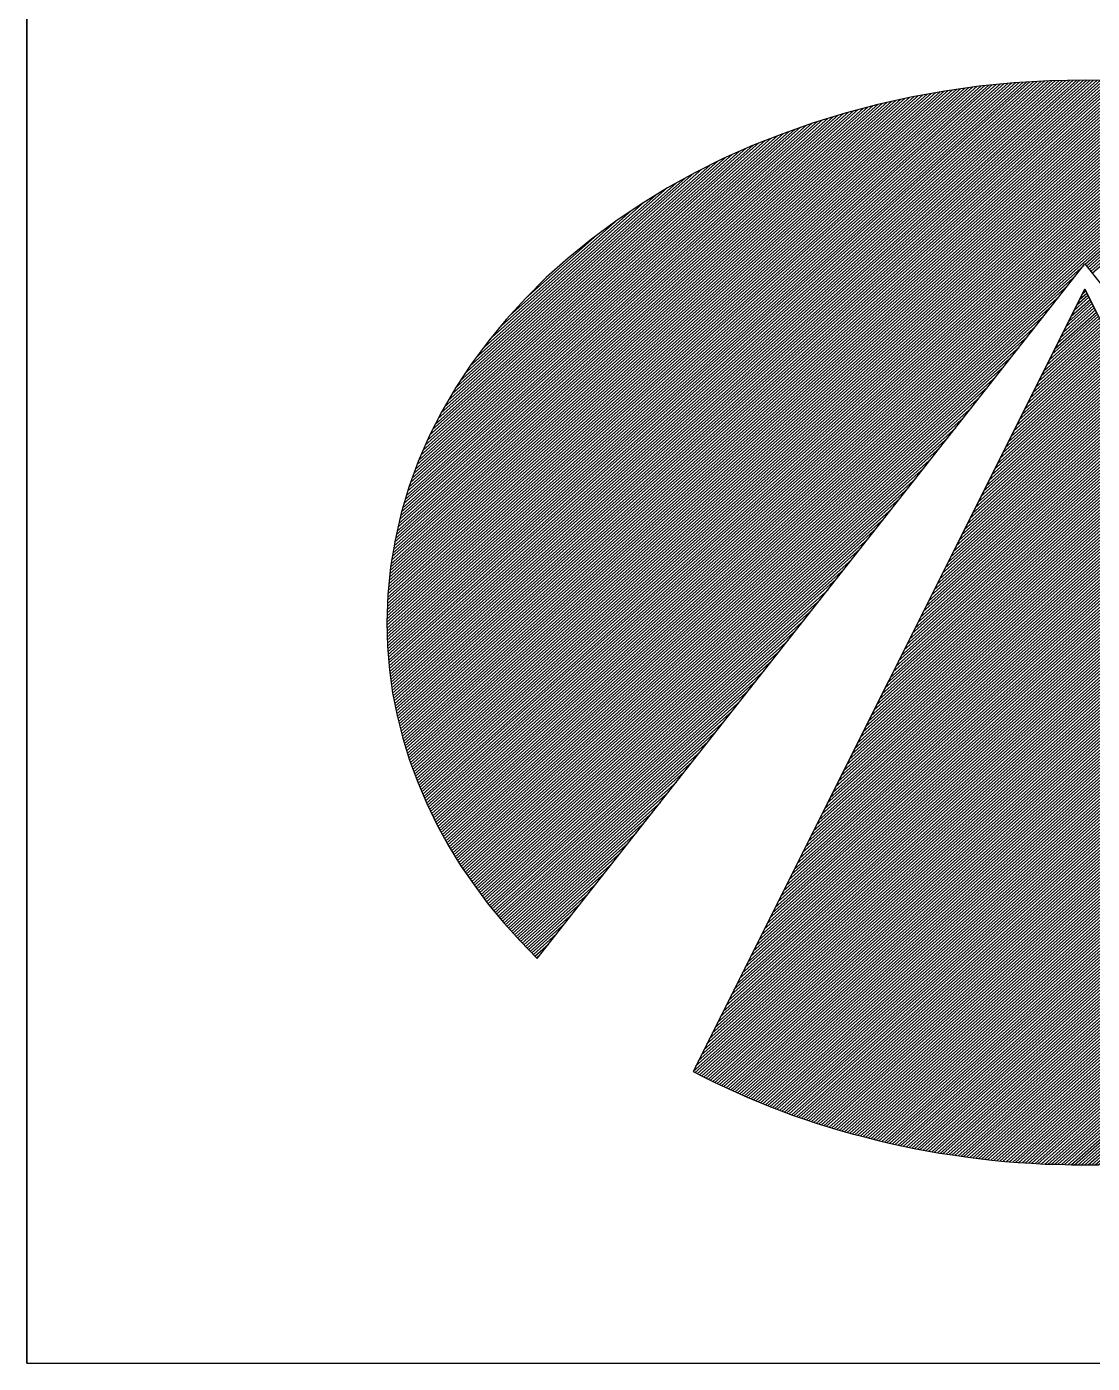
# Model space of a CAD drawing. Extents: x -2544 to -444, y -12208 to -9238.
# Drawn here: x -2294 to -2220.5, y -12107.7 to -12015.5 of the extents above; entities that cross this region are included whole.
import ezdxf

# ---------------------------------------------------------------- set-up
doc = ezdxf.new("R2010")
doc.units = 0
doc.header["$LTSCALE"] = 100
doc.header["$MEASUREMENT"] = 0
doc.layers.get('0').update_dxf_attribs({"linetype": 'CONTINUOUS'})
for name, color, linetype in [('ATTRIB', 7, 'CONTINUOUS'), ('RAMME', 7, 'CONTINUOUS'), ('SKILT', 7, 'CONTINUOUS')]:
    doc.layers.add(name, color=color, linetype=linetype)
doc.styles.add('ISO', font='iso.shx')
doc.styles.add('ISO25', font='ISO3098', dxfattribs={"oblique": 0.9})
doc.styles.add('ISO35', font='ISO3098', dxfattribs={"oblique": 0.9})
doc.styles.add('ISO50', font='ISO3098', dxfattribs={"oblique": 0.9})

# ---------------------------------------------------------------- blocks, each defined once
blk = doc.blocks.new('*X24')
at = {"color": 0, "linetype": 'CONTINUOUS'}
for p, q in [((519.1121, 297.0275), (522.2732, 300.1887)), ((519.1125, 297.0102), (522.2932, 300.1909)), ((519.1129, 296.993), (522.3131, 300.1932)), ((519.1133, 296.9757), (522.333, 300.1954)), ((519.1137, 296.9584), (522.3525, 300.1972)), ((519.1141, 296.9411), (522.3713, 300.1983)), ((519.1144, 296.9238), (522.3901, 300.1995)), ((519.1157, 296.9074), (522.4089, 300.2006)), ((519.117, 296.891), (522.4277, 300.2017)), ((519.1183, 296.8746), (522.4465, 300.2028)), ((519.1196, 296.8583), (522.4653, 300.2039)), ((519.1209, 296.8419), (522.484, 300.205)), ((519.1222, 296.8255), (522.5028, 300.2061)), ((519.1235, 296.8091), (522.5216, 300.2073)), ((519.1248, 296.7928), (522.54, 300.208)), ((519.1264, 296.7767), (522.5581, 300.2084)), ((519.1283, 296.7609), (522.5763, 300.2089)), ((519.1301, 296.745), (522.5944, 300.2093)), ((519.1319, 296.7292), (522.6125, 300.2098)), ((519.1338, 296.7134), (522.6307, 300.2102)), ((519.1356, 296.6975), (522.6488, 300.2107)), ((519.1375, 296.6817), (522.667, 300.2112)), ((519.1393, 296.6658), (522.6851, 300.2116)), ((519.1412, 296.6501), (522.7032, 300.2121)), ((519.1439, 296.6351), (522.721, 300.2122)), ((519.1466, 296.62), (522.7382, 300.2117)), ((519.1492, 296.605), (522.7555, 300.2113)), ((519.1519, 296.59), (522.7727, 300.2109)), ((519.1545, 296.575), (522.79, 300.2104)), ((519.1572, 296.5599), (522.8072, 300.21)), ((519.1598, 296.5449), (522.8244, 300.2096)), ((519.1625, 296.5299), (522.8417, 300.2091)), ((519.1653, 296.5151), (522.8589, 300.2087)), ((519.1686, 296.5006), (522.8762, 300.2082)), ((519.1718, 296.4862), (522.8934, 300.2078)), ((519.1751, 296.4718), (522.9103, 300.207)), ((519.1783, 296.4574), (522.927, 300.206)), ((519.1816, 296.443), (522.9437, 300.205)), ((519.1849, 296.4286), (522.9604, 300.204)), ((519.1881, 296.4141), (522.977, 300.203)), ((519.1914, 296.3997), (522.9937, 300.2021)), ((519.1948, 296.3854), (523.0104, 300.2011)), ((519.1985, 296.3714), (523.0271, 300.2001)), ((519.2022, 296.3575), (523.0438, 300.1991)), ((519.2059, 296.3435), (523.0605, 300.1981)), ((519.2096, 296.3295), (523.0772, 300.1971)), ((519.2133, 296.3155), (523.0933, 300.1956)), ((519.217, 296.3016), (523.1092, 300.1938)), ((519.2207, 296.2876), (523.1251, 300.192)), ((519.2244, 296.2736), (523.141, 300.1902)), ((519.1114, 297.0622), (522.2334, 300.1842)), ((519.1117, 297.0448), (522.2533, 300.1864)), ((519.112, 297.0804), (522.2134, 300.1819)), ((519.1125, 297.0986), (522.1935, 300.1797)), ((519.113, 297.1168), (522.1736, 300.1774)), ((519.1135, 297.135), (522.153, 300.1745)), ((519.1141, 297.1532), (522.132, 300.1712)), ((519.1146, 297.1714), (522.111, 300.1679)), ((519.1151, 297.1896), (522.09, 300.1646)), ((519.1156, 297.2078), (522.069, 300.1612)), ((519.1164, 297.2263), (522.048, 300.1579)), ((519.1181, 297.2457), (522.027, 300.1546)), ((519.1198, 297.2651), (522.0061, 300.1513)), ((519.1215, 297.2844), (521.9849, 300.1478)), ((519.1232, 297.3038), (521.9626, 300.1432)), ((519.1249, 297.3232), (521.9404, 300.1387)), ((519.1266, 297.3425), (521.9181, 300.1341)), ((519.1283, 297.3619), (521.8959, 300.1295)), ((519.13, 297.3813), (521.8736, 300.1249)), ((519.133, 297.402), (521.8514, 300.1204)), ((519.2281, 296.2596), (523.1568, 300.1884)), ((519.2325, 296.2464), (523.1727, 300.1866)), ((519.2369, 296.2331), (523.1886, 300.1848)), ((519.2413, 296.2199), (523.2045, 300.183)), ((519.2458, 296.2066), (523.2204, 300.1812)), ((519.2502, 296.1934), (523.2363, 300.1794)), ((519.2546, 296.1801), (523.2521, 300.1776)), ((519.259, 296.1668), (523.2678, 300.1756)), ((519.2634, 296.1536), (523.2831, 300.1732)), ((519.2679, 296.1403), (523.2983, 300.1708)), ((519.2725, 296.1273), (523.3136, 300.1684)), ((519.2773, 296.1144), (523.3289, 300.166)), ((519.2821, 296.1015), (523.3441, 300.1635)), ((519.2869, 296.0887), (523.3594, 300.1611)), ((519.2918, 296.0758), (523.3747, 300.1587)), ((519.2966, 296.063), (523.3899, 300.1563)), ((519.3014, 296.0501), (523.4052, 300.1539)), ((519.3062, 296.0373), (523.4205, 300.1515)), ((519.311, 296.0244), (523.4357, 300.1491)), ((519.3159, 296.0115), (523.4505, 300.1462)), ((519.3211, 295.9991), (523.4652, 300.1432)), ((519.3264, 295.9867), (523.4799, 300.1402)), ((519.3317, 295.9744), (523.4945, 300.1372)), ((519.337, 295.962), (523.5092, 300.1342)), ((519.3424, 295.9497), (523.5239, 300.1312)), ((519.3477, 295.9373), (523.5385, 300.1281)), ((519.353, 295.9249), (523.5532, 300.1251)), ((519.3583, 295.9126), (523.5679, 300.1221)), ((519.1361, 297.4228), (521.8291, 300.1158)), ((519.1392, 297.4435), (521.8065, 300.1109)), ((519.1423, 297.4643), (521.7831, 300.1051)), ((519.1453, 297.485), (521.7597, 300.0994)), ((519.1484, 297.5058), (521.7362, 300.0936)), ((519.1515, 297.5266), (521.7128, 300.0879)), ((519.1551, 297.5478), (521.6894, 300.0821)), ((519.1595, 297.5699), (521.6659, 300.0764)), ((519.1639, 297.592), (521.6425, 300.0706)), ((519.1684, 297.6141), (521.6174, 300.0632)), ((519.1728, 297.6362), (521.5923, 300.0557)), ((519.3636, 295.9002), (523.5825, 300.1191)), ((519.369, 295.8879), (523.5972, 300.1161)), ((519.3746, 295.8759), (523.6119, 300.1131)), ((519.3804, 295.8639), (523.6261, 300.1097)), ((519.3861, 295.852), (523.6403, 300.1062)), ((519.3918, 295.84), (523.6545, 300.1027)), ((522.712, 299.1425), (523.6687, 300.0992)), ((522.7193, 299.1321), (523.6829, 300.0957)), ((522.7266, 299.1218), (523.6971, 300.0922)), ((522.7339, 299.1114), (523.7113, 300.0888)), ((522.7412, 299.101), (523.7255, 300.0853)), ((522.7485, 299.0906), (523.7397, 300.0818)), ((519.1772, 297.6583), (521.5671, 300.0483)), ((519.1816, 297.6804), (521.542, 300.0408)), ((519.1867, 297.7032), (521.5169, 300.0334)), ((519.1931, 297.7273), (521.4918, 300.0259)), ((519.1995, 297.7513), (521.4661, 300.0179)), ((519.2059, 297.7754), (521.4392, 300.0087)), ((519.2122, 297.7994), (521.4123, 299.9995)), ((519.2186, 297.8235), (521.3854, 299.9903)), ((519.225, 297.8476), (521.3585, 299.981)), ((519.2334, 297.8737), (521.3316, 299.9718)), ((519.2419, 297.8998), (521.3041, 299.962)), ((519.2503, 297.9259), (521.2745, 299.9501)), ((519.2587, 297.952), (521.2449, 299.9382)), ((519.2672, 297.9781), (521.2154, 299.9263)), ((519.2763, 298.0049), (521.1858, 299.9144)), ((519.2873, 298.0336), (521.1563, 299.9025)), ((519.2983, 298.0622), (521.125, 299.8889)), ((519.3092, 298.0909), (521.0934, 299.875)), ((519.3202, 298.1195), (521.0618, 299.8611)), ((519.3318, 298.1488), (521.0302, 299.8472)), ((519.3467, 298.1814), (520.9987, 299.8334)), ((519.3615, 298.2139), (520.9632, 299.8156)), ((519.3764, 298.2464), (520.9275, 299.7975)), ((519.3912, 298.2789), (520.8918, 299.7795)), ((519.4089, 298.3142), (520.8561, 299.7614)), ((519.4273, 298.3504), (520.8169, 299.74)), ((519.4458, 298.3866), (520.7764, 299.7171)), ((519.4643, 298.4227), (520.7359, 299.6943)), ((519.4886, 298.4647), (520.6948, 299.6709)), ((519.5137, 298.5074), (520.6488, 299.6426)), ((519.5387, 298.5502), (520.6029, 299.6143)), ((519.5703, 298.5994), (520.5567, 299.5858)), ((519.6044, 298.6513), (520.4975, 299.5444)), ((519.6409, 298.7054), (520.4384, 299.5029)), ((519.6891, 298.7713), (520.3709, 299.453)), ((519.7451, 298.8449), (520.3001, 299.4)), ((519.8272, 298.9447), (520.196, 299.3136)), ((519.3976, 295.8281), (522.7035, 299.134)), ((519.4033, 295.8162), (522.6623, 299.0752)), ((519.4091, 295.8042), (522.6212, 299.0163)), ((519.4148, 295.7923), (522.58, 298.9575)), ((519.4205, 295.7803), (522.5388, 298.8987)), ((519.4263, 295.7684), (522.4977, 298.8398)), ((519.4324, 295.7569), (522.4565, 298.781)), ((519.4387, 295.7454), (522.4154, 298.7221)), ((519.4449, 295.734), (522.3742, 298.6633)), ((519.4512, 295.7226), (522.333, 298.6044)), ((519.4574, 295.7111), (522.2919, 298.5456)), ((519.4637, 295.6997), (522.2507, 298.4868)), ((519.4699, 295.6883), (522.2095, 298.4279)), ((519.4761, 295.6769), (522.1684, 298.3691)), ((519.4824, 295.6654), (522.1272, 298.3102)), ((519.4886, 295.654), (522.086, 298.2514)), ((519.4952, 295.6429), (522.0449, 298.1925)), ((519.5019, 295.6319), (522.0037, 298.1337)), ((519.5087, 295.621), (521.9625, 298.0749)), ((519.5154, 295.61), (521.9214, 298.016)), ((519.5222, 295.5991), (521.8802, 297.9572)), ((519.5289, 295.5882), (521.839, 297.8983)), ((519.5356, 295.5772), (521.7979, 297.8395)), ((519.5424, 295.5663), (521.7567, 297.7806)), ((519.5491, 295.5554), (521.7156, 297.7218)), ((519.5559, 295.5444), (521.6744, 297.663)), ((519.5626, 295.5335), (521.6332, 297.6041)), ((519.5696, 295.5228), (521.5921, 297.5453)), ((519.5766, 295.5121), (521.5509, 297.4864)), ((519.5836, 295.5015), (521.5097, 297.4276)), ((519.5906, 295.4908), (521.4686, 297.3688)), ((519.5976, 295.4801), (521.4274, 297.3099)), ((519.6045, 295.4694), (521.3862, 297.2511)), ((519.6115, 295.4587), (521.3451, 297.1922)), ((519.6185, 295.448), (521.3039, 297.1334)), ((519.6255, 295.4373), (521.2627, 297.0745)), ((519.6325, 295.4266), (521.2216, 297.0157)), ((519.6398, 295.4162), (521.1804, 296.9569)), ((519.6472, 295.406), (521.1392, 296.898)), ((519.6547, 295.3958), (521.0981, 296.8392)), ((519.6621, 295.3855), (521.0569, 296.7803)), ((519.6696, 295.3753), (521.0158, 296.7215)), ((519.677, 295.3651), (520.9746, 296.6626)), ((519.6845, 295.3549), (520.9334, 296.6038)), ((519.6919, 295.3446), (520.8923, 296.545)), ((519.6994, 295.3344), (520.8511, 296.4861)), ((519.7068, 295.3242), (520.8099, 296.4273)), ((519.7143, 295.314), (520.7688, 296.3684)), ((519.7222, 295.3042), (520.7276, 296.3096)), ((519.7301, 295.2944), (520.6864, 296.2507)), ((519.738, 295.2846), (520.6453, 296.1919)), ((519.7459, 295.2748), (520.6041, 296.1331)), ((519.7538, 295.265), (520.5629, 296.0742)), ((519.7617, 295.2553), (520.5218, 296.0154)), ((519.7695, 295.2455), (520.4806, 295.9565)), ((519.7774, 295.2357), (520.4394, 295.8977)), ((519.7853, 295.2259), (520.3983, 295.8388)), ((519.7932, 295.2161), (520.3571, 295.78)), ((519.8012, 295.2064), (520.316, 295.7212)), ((519.8094, 295.1969), (520.2748, 295.6623)), ((519.8176, 295.1875), (520.2336, 295.6035)), ((519.8258, 295.178), (520.1925, 295.5446)), ((519.834, 295.1685), (520.1513, 295.4858)), ((519.8422, 295.159), (520.1101, 295.427)), ((519.8504, 295.1495), (520.069, 295.3681)), ((519.8586, 295.14), (520.0278, 295.3093)), ((519.8668, 295.1305), (519.9866, 295.2504)), ((519.875, 295.1211), (519.9455, 295.1916)), ((519.8831, 295.1116), (519.9043, 295.1327))]:
    blk.add_line(p, q, dxfattribs=at)
blk = doc.blocks.new('*X25')
at = {"color": 0, "linetype": 'CONTINUOUS'}
for p, q in [((522.6556, 298.874), (522.732, 298.9504)), ((522.6698, 298.9058), (522.7266, 298.9626)), ((522.6839, 298.9376), (522.7211, 298.9748)), ((522.698, 298.9695), (522.7156, 298.9871)), ((522.5849, 298.7149), (522.7593, 298.8893)), ((522.599, 298.7467), (522.7539, 298.9015)), ((522.6132, 298.7785), (522.7484, 298.9137)), ((522.6273, 298.8103), (522.7429, 298.926)), ((522.6415, 298.8422), (522.7375, 298.9382)), ((522.5, 298.5239), (522.7921, 298.816)), ((522.5141, 298.5557), (522.7866, 298.8282)), ((522.5283, 298.5876), (522.7812, 298.8404)), ((522.5424, 298.6194), (522.7757, 298.8527)), ((522.5566, 298.6512), (522.7702, 298.8649)), ((522.5707, 298.683), (522.7648, 298.8771)), ((522.4151, 298.333), (522.8248, 298.7427)), ((522.4293, 298.3648), (522.8194, 298.7549)), ((522.4434, 298.3966), (522.8139, 298.7671)), ((522.4576, 298.4284), (522.8085, 298.7794)), ((522.4717, 298.4603), (522.803, 298.7916)), ((522.4858, 298.4921), (522.7975, 298.8038)), ((522.3444, 298.1739), (522.8521, 298.6816)), ((522.3585, 298.2057), (522.8467, 298.6938)), ((522.3727, 298.2375), (522.8412, 298.706)), ((522.3868, 298.2693), (522.8358, 298.7183)), ((522.401, 298.3012), (522.8303, 298.7305)), ((522.2595, 297.9829), (522.8849, 298.6083)), ((522.2736, 298.0147), (522.8794, 298.6205)), ((522.2878, 298.0466), (522.874, 298.6327)), ((522.3019, 298.0784), (522.8685, 298.645)), ((522.3161, 298.1102), (522.8631, 298.6572)), ((522.3302, 298.142), (522.8576, 298.6694)), ((522.1746, 297.792), (522.9177, 298.535)), ((522.1888, 297.8238), (522.9122, 298.5472)), ((522.2029, 297.8556), (522.9067, 298.5594)), ((522.2171, 297.8874), (522.9013, 298.5716)), ((522.2312, 297.9193), (522.8958, 298.5839)), ((522.2454, 297.9511), (522.8904, 298.5961)), ((522.1039, 297.6328), (522.945, 298.4739)), ((522.118, 297.6647), (522.9395, 298.4861)), ((522.1322, 297.6965), (522.934, 298.4983)), ((522.1463, 297.7283), (522.9286, 298.5106)), ((522.1605, 297.7601), (522.9231, 298.5228)), ((522.019, 297.4419), (522.9777, 298.4006)), ((522.0332, 297.4737), (522.9723, 298.4128)), ((522.0473, 297.5055), (522.9668, 298.425)), ((522.0615, 297.5374), (522.9613, 298.4373)), ((522.0756, 297.5692), (522.9559, 298.4495)), ((522.0897, 297.601), (522.9504, 298.4617)), ((521.9341, 297.251), (523.0105, 298.3273)), ((521.9483, 297.2828), (523.005, 298.3395)), ((521.9624, 297.3146), (522.9996, 298.3517)), ((521.9766, 297.3464), (522.9941, 298.3639)), ((521.9907, 297.3783), (522.9886, 298.3762)), ((522.0049, 297.4101), (522.9832, 298.3884)), ((521.8634, 297.0918), (523.0378, 298.2662)), ((521.8775, 297.1237), (523.0323, 298.2784)), ((521.8917, 297.1555), (523.0269, 298.2906)), ((521.9058, 297.1873), (523.0214, 298.3029)), ((521.92, 297.2191), (523.0159, 298.3151)), ((521.7785, 296.9009), (523.0705, 298.1929)), ((521.7927, 296.9327), (523.0651, 298.2051)), ((521.8068, 296.9645), (523.0596, 298.2173)), ((521.821, 296.9964), (523.0542, 298.2296)), ((521.8351, 297.0282), (523.0487, 298.2418)), ((521.8493, 297.06), (523.0432, 298.254)), ((521.7078, 296.7418), (523.0978, 298.1318)), ((521.7219, 296.7736), (523.0924, 298.144)), ((521.7361, 296.8054), (523.0869, 298.1562)), ((521.7502, 296.8372), (523.0815, 298.1685)), ((521.7644, 296.8691), (523.076, 298.1807)), ((521.6229, 296.5508), (523.1306, 298.0585)), ((521.6371, 296.5826), (523.1251, 298.0707)), ((521.6512, 296.6145), (523.1197, 298.0829)), ((521.6654, 296.6463), (523.1142, 298.0952)), ((521.6795, 296.6781), (523.1088, 298.1074)), ((521.6936, 296.7099), (523.1033, 298.1196)), ((521.538, 296.3599), (523.1633, 297.9852)), ((521.5522, 296.3917), (523.1579, 297.9974)), ((521.5663, 296.4235), (523.1524, 298.0096)), ((521.5805, 296.4554), (523.147, 298.0218)), ((521.5946, 296.4872), (523.1415, 298.0341)), ((521.6088, 296.519), (523.136, 298.0463)), ((521.4673, 296.2008), (523.1906, 297.9241)), ((521.4814, 296.2326), (523.1852, 297.9363)), ((521.4956, 296.2644), (523.1797, 297.9485)), ((521.5097, 296.2962), (523.1743, 297.9608)), ((521.5239, 296.3281), (523.1688, 297.973)), ((521.3824, 296.0098), (523.2234, 297.8508)), ((521.3966, 296.0416), (523.2179, 297.863)), ((521.4107, 296.0735), (523.2125, 297.8752)), ((521.4249, 296.1053), (523.207, 297.8875)), ((521.439, 296.1371), (523.2016, 297.8997)), ((521.4532, 296.1689), (523.1961, 297.9119)), ((521.2975, 295.8189), (523.2562, 297.7775)), ((521.3117, 295.8507), (523.2507, 297.7897)), ((521.3258, 295.8825), (523.2452, 297.8019)), ((521.34, 295.9143), (523.2398, 297.8141)), ((521.3541, 295.9462), (523.2343, 297.8264)), ((521.3683, 295.978), (523.2289, 297.8386)), ((521.2268, 295.6597), (523.2835, 297.7164)), ((521.241, 295.6916), (523.278, 297.7286)), ((521.2551, 295.7234), (523.2725, 297.7408)), ((521.2692, 295.7552), (523.2671, 297.7531)), ((521.2834, 295.787), (523.2616, 297.7653)), ((521.1419, 295.4688), (523.3162, 297.6431)), ((521.1561, 295.5006), (523.3108, 297.6553)), ((521.1702, 295.5324), (523.3053, 297.6675)), ((521.1844, 295.5643), (523.2998, 297.6798)), ((521.1985, 295.5961), (523.2944, 297.692)), ((521.2127, 295.6279), (523.2889, 297.7042)), ((521.0571, 295.2779), (523.349, 297.5698)), ((521.0712, 295.3097), (523.3435, 297.582)), ((521.0853, 295.3415), (523.3381, 297.5942)), ((521.0995, 295.3733), (523.3326, 297.6064)), ((521.1136, 295.4052), (523.3271, 297.6187)), ((521.1278, 295.437), (523.3217, 297.6309)), ((520.9863, 295.1187), (523.3763, 297.5087)), ((521.0005, 295.1506), (523.3708, 297.5209)), ((521.0146, 295.1824), (523.3654, 297.5331)), ((521.0288, 295.2142), (523.3599, 297.5454)), ((521.0429, 295.246), (523.3544, 297.5576)), ((520.9014, 294.9278), (523.409, 297.4354)), ((520.9156, 294.9596), (523.4036, 297.4476)), ((520.9297, 294.9914), (523.3981, 297.4598)), ((520.9439, 295.0233), (523.3927, 297.472)), ((520.958, 295.0551), (523.3872, 297.4843)), ((520.9722, 295.0869), (523.3817, 297.4965)), ((520.8166, 294.7368), (523.4418, 297.3621)), ((520.8307, 294.7687), (523.4363, 297.3743)), ((520.8449, 294.8005), (523.4309, 297.3865)), ((520.859, 294.8323), (523.4254, 297.3987)), ((520.8731, 294.8641), (523.42, 297.411)), ((520.8873, 294.896), (523.4145, 297.4232)), ((520.7458, 294.5777), (523.4691, 297.301)), ((520.76, 294.6095), (523.4636, 297.3132)), ((520.7741, 294.6414), (523.4582, 297.3254)), ((520.7883, 294.6732), (523.4527, 297.3377)), ((520.8024, 294.705), (523.4473, 297.3499)), ((520.6906, 294.4517), (523.4909, 297.2521)), ((520.7018, 294.4453), (523.4964, 297.2399)), ((520.7034, 294.4823), (523.4855, 297.2643)), ((520.7131, 294.4389), (523.5019, 297.2277)), ((520.7175, 294.5141), (523.48, 297.2766)), ((520.7317, 294.5459), (523.4746, 297.2888)), ((520.7243, 294.4325), (523.5073, 297.2155)), ((520.7356, 294.426), (523.5128, 297.2033)), ((520.7468, 294.4196), (523.5182, 297.191)), ((520.7581, 294.4132), (523.5237, 297.1788)), ((520.7693, 294.4068), (523.5292, 297.1666)), ((520.7806, 294.4003), (523.5346, 297.1544)), ((520.7918, 294.3939), (523.5401, 297.1422)), ((520.8032, 294.3876), (523.5455, 297.13)), ((520.8147, 294.3815), (523.551, 297.1177)), ((520.8263, 294.3754), (523.5565, 297.1055)), ((520.8379, 294.3693), (523.5619, 297.0933)), ((520.8495, 294.3632), (523.5674, 297.0811)), ((520.8611, 294.3571), (523.5728, 297.0689)), ((520.8728, 294.3511), (523.5783, 297.0566)), ((520.8844, 294.3451), (523.5838, 297.0444)), ((520.8961, 294.3391), (523.5892, 297.0322)), ((520.9078, 294.3331), (523.5947, 297.02)), ((520.9195, 294.3272), (523.6001, 297.0078)), ((520.9313, 294.3213), (523.6056, 296.9956)), ((520.9431, 294.3154), (523.6111, 296.9833)), ((520.9549, 294.3095), (523.6165, 296.9711)), ((520.9667, 294.3036), (523.622, 296.9589)), ((520.9786, 294.2979), (523.6274, 296.9467)), ((520.9906, 294.2922), (523.6329, 296.9345)), ((521.0026, 294.2865), (523.6384, 296.9222)), ((521.0146, 294.2808), (523.6438, 296.91)), ((521.0266, 294.2752), (523.6493, 296.8978)), ((521.0387, 294.2696), (523.6547, 296.8856)), ((521.0508, 294.264), (523.6602, 296.8734)), ((521.063, 294.2585), (523.6657, 296.8612)), ((521.0751, 294.2529), (523.6711, 296.8489)), ((521.0872, 294.2474), (523.6766, 296.8367)), ((521.0997, 294.2421), (523.682, 296.8245)), ((521.1121, 294.2369), (523.6875, 296.8123)), ((521.1245, 294.2317), (523.693, 296.8001)), ((521.137, 294.2264), (523.6984, 296.7879)), ((521.1494, 294.2212), (523.7039, 296.7756)), ((521.1619, 294.2159), (523.7093, 296.7634)), ((521.1743, 294.2107), (523.7148, 296.7512)), ((521.1867, 294.2055), (523.7203, 296.739)), ((521.1992, 294.2002), (523.7257, 296.7268)), ((521.2118, 294.1952), (523.7312, 296.7145)), ((521.2246, 294.1903), (523.7366, 296.7023)), ((521.2374, 294.1854), (523.7421, 296.6901)), ((521.2501, 294.1805), (523.7476, 296.6779)), ((521.2629, 294.1756), (523.753, 296.6657)), ((521.2757, 294.1707), (523.7585, 296.6535)), ((521.2884, 294.1657), (523.7639, 296.6412)), ((521.3012, 294.1608), (523.7694, 296.629)), ((521.314, 294.1559), (523.7749, 296.6168)), ((521.3268, 294.151), (523.7803, 296.6046)), ((521.3399, 294.1465), (523.7858, 296.5924)), ((521.353, 294.1419), (523.7912, 296.5802)), ((521.3661, 294.1373), (523.7967, 296.5679)), ((521.3792, 294.1327), (523.8022, 296.5557)), ((521.3922, 294.1281), (523.8076, 296.5435)), ((521.4052, 294.1234), (523.8131, 296.5313)), ((521.4182, 294.1188), (523.8185, 296.5191)), ((521.4312, 294.1141), (523.824, 296.5068)), ((521.4443, 294.1094), (523.8295, 296.4946)), ((521.4577, 294.1052), (523.8349, 296.4824)), ((521.4713, 294.1011), (523.8404, 296.4702)), ((521.4849, 294.097), (523.8458, 296.458)), ((521.4985, 294.0929), (523.8513, 296.4458)), ((521.5121, 294.0889), (523.8568, 296.4335)), ((521.5258, 294.0849), (523.8622, 296.4213)), ((521.5394, 294.0809), (523.8677, 296.4091)), ((521.5531, 294.0769), (523.8731, 296.3969)), ((521.5668, 294.0728), (523.8786, 296.3847)), ((521.5805, 294.0688), (523.8841, 296.3724)), ((521.5941, 294.0648), (523.8895, 296.3602)), ((521.6078, 294.0608), (523.895, 296.348)), ((521.6215, 294.0568), (523.9004, 296.3358)), ((521.6352, 294.0528), (523.9059, 296.3236)), ((521.649, 294.049), (523.9114, 296.3114)), ((521.663, 294.0453), (523.9168, 296.2991)), ((521.6769, 294.0416), (523.9223, 296.2869)), ((521.6909, 294.0378), (523.9277, 296.2747)), ((521.7048, 294.0341), (523.9332, 296.2625)), ((521.7191, 294.0307), (523.9387, 296.2503)), ((521.7333, 294.0272), (523.9441, 296.2381)), ((521.7475, 294.0237), (523.9496, 296.2258)), ((521.7617, 294.0203), (523.955, 296.2136)), ((521.7759, 294.0169), (523.9605, 296.2014)), ((521.7902, 294.0135), (523.966, 296.1892)), ((521.8045, 294.0101), (523.9714, 296.177)), ((521.8188, 294.0067), (523.9769, 296.1647)), ((521.8331, 294.0033), (523.9823, 296.1525)), ((521.8477, 294.0002), (523.9878, 296.1403)), ((521.8622, 293.9971), (523.9933, 296.1281)), ((521.8768, 293.9939), (523.9987, 296.1159)), ((521.8913, 293.9908), (524.0042, 296.1037)), ((521.9061, 293.9879), (524.0096, 296.0914)), ((521.9209, 293.9851), (524.0151, 296.0792)), ((521.9358, 293.9822), (524.0206, 296.067)), ((521.9506, 293.9794), (524.026, 296.0548)), ((521.9656, 293.9767), (524.0315, 296.0426)), ((521.9808, 293.9742), (524.0369, 296.0304)), ((521.996, 293.9717), (524.0424, 296.0181)), ((522.0112, 293.9692), (524.0479, 296.0059)), ((522.0264, 293.9668), (524.0533, 295.9937)), ((522.0416, 293.9643), (524.0588, 295.9815)), ((522.0568, 293.9618), (524.0642, 295.9693)), ((522.072, 293.9593), (524.0697, 295.957)), ((522.0872, 293.9569), (524.0752, 295.9448)), ((522.1025, 293.9545), (524.0806, 295.9326)), ((522.118, 293.9524), (524.0861, 295.9204)), ((522.1335, 293.9502), (524.0915, 295.9082)), ((522.1491, 293.948), (524.097, 295.896)), ((522.1646, 293.9459), (524.1025, 295.8837)), ((522.1801, 293.9437), (524.1079, 295.8715)), ((522.1957, 293.9416), (524.1134, 295.8593)), ((522.2112, 293.9395), (524.1188, 295.8471)), ((522.2268, 293.9374), (524.1243, 295.8349)), ((522.2426, 293.9355), (524.1298, 295.8226)), ((522.2584, 293.9336), (524.1352, 295.8104)), ((522.2742, 293.9318), (524.1407, 295.7982)), ((522.2901, 293.9299), (524.1461, 295.786)), ((522.3061, 293.9283), (524.1516, 295.7738)), ((522.3223, 293.9268), (524.1571, 295.7616)), ((522.3385, 293.9253), (524.1625, 295.7493)), ((522.3547, 293.9239), (524.168, 295.7371)), ((522.371, 293.9225), (524.1734, 295.7249)), ((522.3875, 293.9213), (524.1789, 295.7127)), ((522.4041, 293.9202), (524.1843, 295.7005)), ((522.4206, 293.9191), (524.1898, 295.6883)), ((522.4372, 293.918), (524.1953, 295.676)), ((522.4538, 293.9169), (524.2007, 295.6638)), ((522.4703, 293.9157), (524.2062, 295.6516)), ((522.4869, 293.9146), (524.2116, 295.6394)), ((522.5035, 293.9135), (524.2171, 295.6272)), ((522.5207, 293.9131), (524.2226, 295.6149)), ((522.538, 293.9127), (524.228, 295.6027)), ((522.5553, 293.9123), (524.2335, 295.5905)), ((522.5725, 293.9119), (524.2389, 295.5783)), ((522.5895, 293.9112), (524.2444, 295.5661)), ((522.6064, 293.9104), (524.2499, 295.5539)), ((522.6233, 293.9097), (524.2553, 295.5416)), ((522.6403, 293.9089), (524.2608, 295.5294)), ((522.6578, 293.9088), (524.2662, 295.5172)), ((522.6755, 293.9088), (524.2717, 295.505)), ((522.6931, 293.9088), (524.2772, 295.4928)), ((522.7108, 293.9088), (524.2826, 295.4806)), ((522.7285, 293.9088), (524.2881, 295.4683)), ((522.7462, 293.9088), (524.2935, 295.4561)), ((522.7639, 293.9088), (524.299, 295.4439)), ((522.7815, 293.9088), (524.3045, 295.4317)), ((522.7999, 293.9095), (524.3099, 295.4195)), ((522.8184, 293.9103), (524.3154, 295.4072)), ((522.8369, 293.9111), (524.3208, 295.395)), ((522.8554, 293.9119), (524.3263, 295.3828)), ((522.8735, 293.9123), (524.3318, 295.3706)), ((522.8916, 293.9127), (524.3372, 295.3584)), ((522.9096, 293.9131), (524.3427, 295.3462)), ((522.9279, 293.9137), (524.3481, 295.3339)), ((522.9469, 293.915), (524.3536, 295.3217)), ((522.9658, 293.9163), (524.3591, 295.3095)), ((522.9848, 293.9176), (524.3645, 295.2973)), ((523.0038, 293.9188), (524.37, 295.2851)), ((523.0227, 293.9201), (524.3754, 295.2728)), ((523.0416, 293.9214), (524.3809, 295.2606)), ((523.0606, 293.9226), (524.3864, 295.2484)), ((523.08, 293.9243), (524.3918, 295.2362)), ((523.0994, 293.9261), (524.3973, 295.224)), ((523.1189, 293.9279), (524.4027, 295.2118)), ((523.1385, 293.9298), (524.4082, 295.1995)), ((523.1584, 293.9321), (524.4137, 295.1873)), ((523.1784, 293.9344), (524.4191, 295.1751)), ((523.1983, 293.9366), (524.4246, 295.1629)), ((523.2188, 293.9395), (524.43, 295.1507)), ((523.2394, 293.9423), (524.4355, 295.1385)), ((523.2599, 293.9452), (524.441, 295.1262)), ((523.2805, 293.9481), (524.4464, 295.114)), ((523.301, 293.9509), (524.4519, 295.1018)), ((523.3216, 293.9538), (524.4573, 295.0896)), ((523.3423, 293.9569), (524.4628, 295.0774)), ((523.3635, 293.9603), (524.4683, 295.0651)), ((523.3846, 293.9638), (524.4737, 295.0529)), ((523.4057, 293.9672), (524.4792, 295.0407)), ((523.4268, 293.9706), (524.4846, 295.0285)), ((523.4479, 293.9741), (524.4901, 295.0163)), ((523.4691, 293.9776), (524.4956, 295.0041)), ((523.4916, 293.9825), (524.501, 294.9918)), ((523.5141, 293.9873), (524.5065, 294.9796)), ((523.5365, 293.992), (524.5119, 294.9674)), ((523.5582, 293.996), (524.5174, 294.9552)), ((523.5799, 294), (524.5229, 294.943)), ((523.6018, 294.0042), (524.5283, 294.9308)), ((523.6252, 294.0099), (524.5338, 294.9185)), ((523.6486, 294.0156), (524.5392, 294.9063)), ((523.6719, 294.0213), (524.5447, 294.8941)), ((523.6951, 294.0268), (524.5502, 294.8819)), ((523.7183, 294.0323), (524.5556, 294.8697)), ((523.742, 294.0384), (524.5611, 294.8574)), ((523.7662, 294.0449), (524.5665, 294.8452)), ((523.7903, 294.0513), (524.572, 294.833)), ((523.8152, 294.0586), (524.5775, 294.8208)), ((523.8402, 294.0659), (524.5829, 294.8086)), ((523.8653, 294.0733), (524.5884, 294.7964)), ((523.8906, 294.0809), (524.5938, 294.7841)), ((523.9158, 294.0884), (524.5993, 294.7719)), ((523.9416, 294.0966), (524.6048, 294.7597)), ((523.9675, 294.1048), (524.6102, 294.7475)), ((523.9937, 294.1132), (524.6157, 294.7353)), ((524.0202, 294.1221), (524.6211, 294.723)), ((524.0468, 294.131), (524.6266, 294.7108)), ((524.074, 294.1405), (524.6321, 294.6986)), ((524.1012, 294.15), (524.6375, 294.6864)), ((524.1296, 294.1608), (524.643, 294.6742)), ((524.1584, 294.1719), (524.6484, 294.662)), ((524.188, 294.1838), (524.6539, 294.6497)), ((524.218, 294.1961), (524.6594, 294.6375)), ((524.2483, 294.2088), (524.6648, 294.6253)), ((524.2789, 294.2217), (524.6703, 294.6131)), ((524.3094, 294.2345), (524.6757, 294.6009)), ((524.3399, 294.2474), (524.6812, 294.5887)), ((524.3723, 294.262), (524.6867, 294.5764)), ((524.405, 294.2771), (524.6921, 294.5642)), ((524.4386, 294.293), (524.6976, 294.552)), ((524.4727, 294.3095), (524.703, 294.5398)), ((524.5081, 294.3271), (524.7085, 294.5276)), ((524.5441, 294.3455), (524.714, 294.5153)), ((524.5806, 294.3643), (524.7194, 294.5031)), ((524.618, 294.3841), (524.7249, 294.4909)), ((524.6579, 294.4062), (524.7303, 294.4787)), ((524.7, 294.4307), (524.7358, 294.4665))]:
    blk.add_line(p, q, dxfattribs=at)
blk = doc.blocks.new('A$C5A634891')
at = {"color": 5, "linetype": 'CONTINUOUS'}
for q in [(0, 62.4314, 3000), (150.3451, 0, 3000)]:
    blk.add_line((0, 0, 3000), q, dxfattribs=at)
at = {"color": 11, "linetype": 'CONTINUOUS'}
for p, q in [((6.2382, 8.8139, 2999.8817), (6.0209, 8.801, 2999.8817)), ((6.2382, 8.8139, 3000), (6.0209, 8.801, 3000)), ((6.2382, 8.8139, 3000), (6.0209, 8.801, 3000)), ((6.2382, 8.8139, 3000), (6.0209, 8.801, 3000)), ((6.4573, 8.8194, 2999.8817), (6.2382, 8.8139, 2999.8817)), ((6.4573, 8.8194, 3000), (6.2382, 8.8139, 3000)), ((6.4573, 8.8194, 3000), (6.2382, 8.8139, 3000)), ((6.4573, 8.8194, 3000), (6.2382, 8.8139, 3000)), ((6.6765, 8.8139, 2999.8817), (6.4573, 8.8194, 2999.8817)), ((6.6765, 8.8139, 3000), (6.4573, 8.8194, 3000)), ((6.6765, 8.8139, 3000), (6.4573, 8.8194, 3000)), ((6.6765, 8.8139, 3000), (6.4573, 8.8194, 3000)), ((5.5993, 8.7439, 2999.8817), (5.393, 8.7015, 2999.8817)), ((5.5993, 8.7439, 3000), (5.393, 8.7015, 3000)), ((5.5993, 8.7439, 3000), (5.393, 8.7015, 3000)), ((5.5993, 8.7439, 3000), (5.393, 8.7015, 3000)), ((5.8092, 8.777, 2999.8817), (5.5993, 8.7439, 2999.8817)), ((5.8092, 8.777, 3000), (5.5993, 8.7439, 3000)), ((5.8092, 8.777, 3000), (5.5993, 8.7439, 3000)), ((5.8092, 8.777, 3000), (5.5993, 8.7439, 3000)), ((6.0209, 8.801, 2999.8817), (5.8092, 8.777, 2999.8817)), ((6.0209, 8.801, 3000), (5.8092, 8.777, 3000)), ((6.0209, 8.801, 3000), (5.8092, 8.777, 3000)), ((6.0209, 8.801, 3000), (5.8092, 8.777, 3000)), ((5.1905, 8.6518, 2999.8817), (4.9916, 8.5929, 2999.8817)), ((5.1905, 8.6518, 3000), (4.9916, 8.5929, 3000)), ((5.1905, 8.6518, 3000), (4.9916, 8.5929, 3000)), ((5.1905, 8.6518, 3000), (4.9916, 8.5929, 3000)), ((5.393, 8.7015, 2999.8817), (5.1905, 8.6518, 2999.8817)), ((5.393, 8.7015, 3000), (5.1905, 8.6518, 3000)), ((5.393, 8.7015, 3000), (5.1905, 8.6518, 3000)), ((5.393, 8.7015, 3000), (5.1905, 8.6518, 3000)), ((4.9916, 8.5929, 2999.8817), (4.7983, 8.5266, 2999.8817)), ((4.9916, 8.5929, 3000), (4.7983, 8.5266, 3000)), ((4.9916, 8.5929, 3000), (4.7983, 8.5266, 3000)), ((4.9916, 8.5929, 3000), (4.7983, 8.5266, 3000)), ((4.7983, 8.5266, 2999.8817), (4.6105, 8.4511, 2999.8817)), ((4.7983, 8.5266, 3000), (4.6105, 8.4511, 3000)), ((4.7983, 8.5266, 3000), (4.6105, 8.4511, 3000)), ((4.7983, 8.5266, 3000), (4.6105, 8.4511, 3000)), ((4.6105, 8.4511, 2999.8817), (4.4263, 8.3701, 2999.8817)), ((4.6105, 8.4511, 3000), (4.4263, 8.3701, 3000)), ((4.6105, 8.4511, 3000), (4.4263, 8.3701, 3000)), ((4.6105, 8.4511, 3000), (4.4263, 8.3701, 3000)), ((4.4263, 8.3701, 2999.8817), (4.2477, 8.2799, 2999.8817)), ((4.4263, 8.3701, 3000), (4.2477, 8.2799, 3000)), ((4.4263, 8.3701, 3000), (4.2477, 8.2799, 3000)), ((4.4263, 8.3701, 3000), (4.2477, 8.2799, 3000)), ((4.2477, 8.2799, 2999.8817), (4.0746, 8.1823, 2999.8817)), ((4.2477, 8.2799, 3000), (4.0746, 8.1823, 3000)), ((4.2477, 8.2799, 3000), (4.0746, 8.1823, 3000)), ((4.2477, 8.2799, 3000), (4.0746, 8.1823, 3000)), ((4.0746, 8.1823, 2999.8817), (3.9071, 8.0791, 2999.8817)), ((4.0746, 8.1823, 3000), (3.9071, 8.0791, 3000)), ((4.0746, 8.1823, 3000), (3.9071, 8.0791, 3000)), ((4.0746, 8.1823, 3000), (3.9071, 8.0791, 3000)), ((3.9071, 8.0791, 2999.8817), (3.7469, 7.9668, 2999.8817)), ((3.9071, 8.0791, 3000), (3.7469, 7.9668, 3000)), ((3.9071, 8.0791, 3000), (3.7469, 7.9668, 3000)), ((3.9071, 8.0791, 3000), (3.7469, 7.9668, 3000)), ((3.7469, 7.9668, 2999.8817), (3.5922, 7.8508, 2999.8817)), ((3.7469, 7.9668, 3000), (3.5922, 7.8508, 3000)), ((3.7469, 7.9668, 3000), (3.5922, 7.8508, 3000)), ((3.7469, 7.9668, 3000), (3.5922, 7.8508, 3000)), ((3.5922, 7.8508, 2999.8817), (3.4449, 7.7274, 2999.8817)), ((3.5922, 7.8508, 3000), (3.4449, 7.7274, 3000)), ((3.5922, 7.8508, 3000), (3.4449, 7.7274, 3000)), ((3.5922, 7.8508, 3000), (3.4449, 7.7274, 3000)), ((3.4449, 7.7274, 2999.8817), (3.3031, 7.5967, 2999.8817)), ((3.4449, 7.7274, 3000), (3.3031, 7.5967, 3000)), ((3.4449, 7.7274, 3000), (3.3031, 7.5967, 3000)), ((3.4449, 7.7274, 3000), (3.3031, 7.5967, 3000)), ((3.3031, 7.5967, 2999.8817), (3.1687, 7.4623, 2999.8817)), ((3.3031, 7.5967, 3000), (3.1687, 7.4623, 3000)), ((3.3031, 7.5967, 3000), (3.1687, 7.4623, 3000)), ((3.3031, 7.5967, 3000), (3.1687, 7.4623, 3000)), ((3.1134, 2.7816, 2999.8817), (6.4537, 7.5562, 2999.8817)), ((3.1134, 2.7816, 3000), (6.4537, 7.5562, 3000)), ((3.1134, 2.7816, 3000), (6.4537, 7.5562, 3000)), ((3.1134, 2.7816, 3000), (6.4537, 7.5562, 3000)), ((6.4537, 7.5562, 2999.8817), (9.8049, 2.7852, 2999.8817)), ((6.4537, 7.5562, 3000), (9.8049, 2.7852, 3000)), ((6.4537, 7.5562, 3000), (9.8049, 2.7852, 3000)), ((6.4537, 7.5562, 3000), (9.8049, 2.7852, 3000)), ((3.1687, 7.4623, 2999.8817), (3.0435, 7.3205, 2999.8817)), ((3.1687, 7.4623, 3000), (3.0435, 7.3205, 3000)), ((3.1687, 7.4623, 3000), (3.0435, 7.3205, 3000)), ((3.1687, 7.4623, 3000), (3.0435, 7.3205, 3000)), ((6.4537, 7.3831, 2999.8817), (4.0636, 2.0063, 2999.8817)), ((6.4522, 7.3798, 3000), (4.0636, 2.0063, 3000)), ((6.4522, 7.3798, 2999.8817), (6.4551, 7.3798, 2999.8817)), ((6.4551, 7.3798, 3000), (6.4522, 7.3798, 3000)), ((8.8548, 2.01, 2999.8817), (6.4537, 7.3831, 2999.8817)), ((8.8548, 2.01, 3000), (6.4551, 7.3798, 3000)), ((3.0435, 7.3205, 2999.8817), (2.9238, 7.175, 2999.8817)), ((3.0435, 7.3205, 3000), (2.9238, 7.175, 3000)), ((3.0435, 7.3205, 3000), (2.9238, 7.175, 3000)), ((3.0435, 7.3205, 3000), (2.9238, 7.175, 3000)), ((2.9238, 7.175, 2999.8817), (2.8133, 7.024, 2999.8817)), ((2.9238, 7.175, 3000), (2.8133, 7.024, 3000)), ((2.9238, 7.175, 3000), (2.8133, 7.024, 3000)), ((2.9238, 7.175, 3000), (2.8133, 7.024, 3000)), ((2.8133, 7.024, 2999.8817), (2.7102, 6.8675, 2999.8817)), ((2.8133, 7.024, 3000), (2.7102, 6.8675, 3000)), ((2.8133, 7.024, 3000), (2.7102, 6.8675, 3000)), ((2.8133, 7.024, 3000), (2.7102, 6.8675, 3000)), ((2.7102, 6.8675, 2999.8817), (2.6163, 6.7073, 2999.8817)), ((2.7102, 6.8675, 3000), (2.6163, 6.7073, 3000)), ((2.7102, 6.8675, 3000), (2.6163, 6.7073, 3000)), ((2.7102, 6.8675, 3000), (2.6163, 6.7073, 3000)), ((2.6163, 6.7073, 2999.8817), (2.5316, 6.5416, 2999.8817)), ((2.6163, 6.7073, 3000), (2.5316, 6.5416, 3000)), ((2.6163, 6.7073, 3000), (2.5316, 6.5416, 3000)), ((2.6163, 6.7073, 3000), (2.5316, 6.5416, 3000)), ((2.5316, 6.5416, 2999.8817), (2.4542, 6.3722, 2999.8817)), ((2.5316, 6.5416, 3000), (2.4542, 6.3722, 3000)), ((2.5316, 6.5416, 3000), (2.4542, 6.3722, 3000)), ((2.5316, 6.5416, 3000), (2.4542, 6.3722, 3000)), ((2.4542, 6.3722, 2999.8817), (2.3879, 6.1991, 2999.8817)), ((2.4542, 6.3722, 3000), (2.3879, 6.1991, 3000)), ((2.4542, 6.3722, 3000), (2.3879, 6.1991, 3000)), ((2.4542, 6.3722, 3000), (2.3879, 6.1991, 3000)), ((2.3879, 6.1991, 2999.8817), (2.3309, 6.0223, 2999.8817)), ((2.3879, 6.1991, 3000), (2.3309, 6.0223, 3000)), ((2.3879, 6.1991, 3000), (2.3309, 6.0223, 3000)), ((2.3879, 6.1991, 3000), (2.3309, 6.0223, 3000)), ((2.3309, 6.0223, 2999.8817), (2.283, 5.8419, 2999.8817)), ((2.3309, 6.0223, 3000), (2.283, 5.8419, 3000)), ((2.3309, 6.0223, 3000), (2.283, 5.8419, 3000)), ((2.3309, 6.0223, 3000), (2.283, 5.8419, 3000)), ((2.283, 5.8419, 2999.8817), (2.2462, 5.6578, 2999.8817)), ((2.283, 5.8419, 3000), (2.2462, 5.6578, 3000)), ((2.283, 5.8419, 3000), (2.2462, 5.6578, 3000)), ((2.283, 5.8419, 3000), (2.2462, 5.6578, 3000)), ((2.2462, 5.6578, 2999.8817), (2.2185, 5.4718, 2999.8817)), ((2.2462, 5.6578, 3000), (2.2185, 5.4718, 3000)), ((2.2462, 5.6578, 3000), (2.2185, 5.4718, 3000)), ((2.2462, 5.6578, 3000), (2.2185, 5.4718, 3000)), ((2.2185, 5.4718, 2999.8817), (2.202, 5.2821, 2999.8817)), ((2.2185, 5.4718, 3000), (2.202, 5.2821, 3000)), ((2.2185, 5.4718, 3000), (2.202, 5.2821, 3000)), ((2.2185, 5.4718, 3000), (2.202, 5.2821, 3000)), ((2.202, 5.2821, 2999.8817), (2.1964, 5.0906, 2999.8817)), ((2.202, 5.2821, 3000), (2.1964, 5.0906, 3000)), ((2.202, 5.2821, 3000), (2.1964, 5.0906, 3000)), ((2.202, 5.2821, 3000), (2.1964, 5.0906, 3000)), ((2.1964, 5.0906, 2999.8817), (2.2001, 4.9286, 2999.8817)), ((2.1964, 5.0906, 3000), (2.2001, 4.9286, 3000)), ((2.1964, 5.0906, 3000), (2.2001, 4.9286, 3000)), ((2.1964, 5.0906, 3000), (2.2001, 4.9286, 3000)), ((2.2001, 4.9286, 2999.8817), (2.213, 4.7665, 2999.8817)), ((2.2001, 4.9286, 3000), (2.213, 4.7665, 3000)), ((2.2001, 4.9286, 3000), (2.213, 4.7665, 3000)), ((2.2001, 4.9286, 3000), (2.213, 4.7665, 3000)), ((2.213, 4.7665, 2999.8817), (2.2314, 4.6082, 2999.8817)), ((2.213, 4.7665, 3000), (2.2314, 4.6082, 3000)), ((2.213, 4.7665, 3000), (2.2314, 4.6082, 3000)), ((2.213, 4.7665, 3000), (2.2314, 4.6082, 3000)), ((2.2314, 4.6082, 2999.8817), (2.259, 4.4517, 2999.8817)), ((2.2314, 4.6082, 3000), (2.259, 4.4517, 3000)), ((2.2314, 4.6082, 3000), (2.259, 4.4517, 3000)), ((2.2314, 4.6082, 3000), (2.259, 4.4517, 3000)), ((2.259, 4.4517, 2999.8817), (2.294, 4.297, 2999.8817)), ((2.259, 4.4517, 3000), (2.294, 4.297, 3000)), ((2.259, 4.4517, 3000), (2.294, 4.297, 3000)), ((2.259, 4.4517, 3000), (2.294, 4.297, 3000)), ((2.294, 4.297, 2999.8817), (2.3345, 4.1442, 2999.8817)), ((2.294, 4.297, 3000), (2.3345, 4.1442, 3000)), ((2.294, 4.297, 3000), (2.3345, 4.1442, 3000)), ((2.294, 4.297, 3000), (2.3345, 4.1442, 3000)), ((2.3345, 4.1442, 2999.8817), (2.3843, 3.995, 2999.8817)), ((2.3345, 4.1442, 3000), (2.3843, 3.995, 3000)), ((2.3345, 4.1442, 3000), (2.3843, 3.995, 3000)), ((2.3345, 4.1442, 3000), (2.3843, 3.995, 3000)), ((2.3843, 3.995, 2999.8817), (2.4395, 3.8477, 2999.8817)), ((2.3843, 3.995, 3000), (2.4395, 3.8477, 3000)), ((2.3843, 3.995, 3000), (2.4395, 3.8477, 3000)), ((2.3843, 3.995, 3000), (2.4395, 3.8477, 3000)), ((2.4395, 3.8477, 2999.8817), (2.5021, 3.7022, 2999.8817)), ((2.4395, 3.8477, 3000), (2.5021, 3.7022, 3000)), ((2.4395, 3.8477, 3000), (2.5021, 3.7022, 3000)), ((2.4395, 3.8477, 3000), (2.5021, 3.7022, 3000)), ((2.5021, 3.7022, 2999.8817), (2.5702, 3.5604, 2999.8817)), ((2.5021, 3.7022, 3000), (2.5702, 3.5604, 3000)), ((2.5021, 3.7022, 3000), (2.5702, 3.5604, 3000)), ((2.5021, 3.7022, 3000), (2.5702, 3.5604, 3000)), ((2.5702, 3.5604, 2999.8817), (2.6457, 3.4223, 2999.8817)), ((2.5702, 3.5604, 3000), (2.6457, 3.4223, 3000)), ((2.5702, 3.5604, 3000), (2.6457, 3.4223, 3000)), ((2.5702, 3.5604, 3000), (2.6457, 3.4223, 3000)), ((2.6457, 3.4223, 2999.8817), (2.7286, 3.2879, 2999.8817)), ((2.6457, 3.4223, 3000), (2.7286, 3.2879, 3000)), ((2.6457, 3.4223, 3000), (2.7286, 3.2879, 3000)), ((2.6457, 3.4223, 3000), (2.7286, 3.2879, 3000)), ((2.7286, 3.2879, 2999.8817), (2.8151, 3.1554, 2999.8817)), ((2.7286, 3.2879, 3000), (2.8151, 3.1554, 3000)), ((2.7286, 3.2879, 3000), (2.8151, 3.1554, 3000)), ((2.7286, 3.2879, 3000), (2.8151, 3.1554, 3000)), ((2.8151, 3.1554, 2999.8817), (2.909, 3.0265, 2999.8817)), ((2.8151, 3.1554, 3000), (2.909, 3.0265, 3000)), ((2.8151, 3.1554, 3000), (2.909, 3.0265, 3000)), ((2.8151, 3.1554, 3000), (2.909, 3.0265, 3000)), ((2.909, 3.0265, 2999.8817), (3.0085, 2.9031, 2999.8817)), ((2.909, 3.0265, 3000), (3.0085, 2.9031, 3000)), ((2.909, 3.0265, 3000), (3.0085, 2.9031, 3000)), ((2.909, 3.0265, 3000), (3.0085, 2.9031, 3000)), ((3.0085, 2.9031, 2999.8817), (3.1134, 2.7816, 2999.8817)), ((3.0085, 2.9031, 3000), (3.1134, 2.7816, 3000)), ((3.0085, 2.9031, 3000), (3.1134, 2.7816, 3000)), ((3.0085, 2.9031, 3000), (3.1134, 2.7816, 3000)), ((4.0636, 2.0063, 2999.8817), (4.128, 1.9695, 2999.8817)), ((4.0636, 2.0063, 3000), (4.128, 1.9695, 3000)), ((4.128, 1.9695, 2999.8817), (4.1925, 1.9327, 2999.8817)), ((4.128, 1.9695, 3000), (4.1925, 1.9327, 3000)), ((4.1925, 1.9327, 2999.8817), (4.2588, 1.8977, 2999.8817)), ((4.1925, 1.9327, 3000), (4.2588, 1.8977, 3000)), ((4.2588, 1.8977, 2999.8817), (4.3269, 1.8627, 2999.8817)), ((4.2588, 1.8977, 3000), (4.3269, 1.8627, 3000)), ((4.3269, 1.8627, 2999.8817), (4.3932, 1.8296, 2999.8817)), ((4.3269, 1.8627, 3000), (4.3932, 1.8296, 3000)), ((4.3932, 1.8296, 2999.8817), (4.4631, 1.7964, 2999.8817)), ((4.3932, 1.8296, 3000), (4.4631, 1.7964, 3000)), ((4.4631, 1.7964, 2999.8817), (4.5313, 1.7651, 2999.8817)), ((4.4631, 1.7964, 3000), (4.5313, 1.7651, 3000)), ((4.5313, 1.7651, 2999.8817), (4.6013, 1.7357, 2999.8817)), ((4.5313, 1.7651, 3000), (4.6013, 1.7357, 3000)), ((4.6013, 1.7357, 2999.8817), (4.6712, 1.7062, 2999.8817)), ((4.6013, 1.7357, 3000), (4.6712, 1.7062, 3000)), ((4.6712, 1.7062, 2999.8817), (4.743, 1.6786, 2999.8817)), ((4.6712, 1.7062, 3000), (4.743, 1.6786, 3000)), ((4.743, 1.6786, 2999.8817), (4.8148, 1.651, 2999.8817)), ((4.743, 1.6786, 3000), (4.8148, 1.651, 3000)), ((4.8148, 1.651, 2999.8817), (4.8885, 1.6252, 2999.8817)), ((4.8148, 1.651, 3000), (4.8885, 1.6252, 3000)), ((4.8885, 1.6252, 2999.8817), (4.9603, 1.5994, 2999.8817)), ((4.8885, 1.6252, 3000), (4.9603, 1.5994, 3000)), ((4.9603, 1.5994, 2999.8817), (5.034, 1.5773, 2999.8817)), ((4.9603, 1.5994, 3000), (5.034, 1.5773, 3000)), ((5.034, 1.5773, 2999.8817), (5.1095, 1.5552, 2999.8817)), ((5.034, 1.5773, 3000), (5.1095, 1.5552, 3000)), ((5.1095, 1.5552, 2999.8817), (5.185, 1.5331, 2999.8817)), ((5.1095, 1.5552, 3000), (5.185, 1.5331, 3000)), ((5.185, 1.5331, 2999.8817), (5.2605, 1.5129, 2999.8817)), ((5.185, 1.5331, 3000), (5.2605, 1.5129, 3000)), ((5.2605, 1.5129, 2999.8817), (5.336, 1.4944, 2999.8817)), ((5.2605, 1.5129, 3000), (5.336, 1.4944, 3000)), ((5.336, 1.4944, 2999.8817), (5.4133, 1.476, 2999.8817)), ((5.336, 1.4944, 3000), (5.4133, 1.476, 3000)), ((5.4133, 1.476, 2999.8817), (5.4906, 1.4595, 2999.8817)), ((5.4133, 1.476, 3000), (5.4906, 1.4595, 3000)), ((5.4906, 1.4595, 2999.8817), (5.568, 1.4447, 2999.8817)), ((5.4906, 1.4595, 3000), (5.568, 1.4447, 3000)), ((5.568, 1.4447, 2999.8817), (5.6471, 1.4318, 2999.8817)), ((5.568, 1.4447, 3000), (5.6471, 1.4318, 3000)), ((5.6471, 1.4318, 2999.8817), (5.7263, 1.4189, 2999.8817)), ((5.6471, 1.4318, 3000), (5.7263, 1.4189, 3000)), ((5.7263, 1.4189, 2999.8817), (5.8055, 1.4079, 2999.8817)), ((5.7263, 1.4189, 3000), (5.8055, 1.4079, 3000)), ((5.8055, 1.4079, 2999.8817), (5.8865, 1.3969, 2999.8817)), ((5.8055, 1.4079, 3000), (5.8865, 1.3969, 3000)), ((5.8865, 1.3969, 2999.8817), (5.9657, 1.3876, 2999.8817)), ((5.8865, 1.3969, 3000), (5.9657, 1.3876, 3000)), ((5.9657, 1.3876, 2999.8817), (6.0467, 1.3803, 2999.8817)), ((5.9657, 1.3876, 3000), (6.0467, 1.3803, 3000)), ((6.0467, 1.3803, 2999.8817), (6.1277, 1.3748, 2999.8817)), ((6.0467, 1.3803, 3000), (6.1277, 1.3748, 3000)), ((6.1277, 1.3748, 2999.8817), (6.2106, 1.3692, 2999.8817)), ((6.1277, 1.3748, 3000), (6.2106, 1.3692, 3000)), ((6.2106, 1.3692, 2999.8817), (6.2916, 1.3674, 2999.8817)), ((6.2106, 1.3692, 3000), (6.2916, 1.3674, 3000)), ((6.2916, 1.3674, 2999.8817), (6.3745, 1.3637, 2999.8817)), ((6.2916, 1.3674, 3000), (6.3745, 1.3637, 3000)), ((6.3745, 1.3637, 2999.8817), (6.4573, 1.3637, 2999.8817)), ((6.3745, 1.3637, 3000), (6.4573, 1.3637, 3000)), ((6.4573, 1.3637, 2999.8817), (6.5402, 1.3637, 2999.8817)), ((6.4573, 1.3637, 3000), (6.5402, 1.3637, 3000))]:
    blk.add_line(p, q, dxfattribs=at)
at = {"color": 11, "linetype": 'CONTINUOUS', "elevation": 3000}
for points in [[(6.6765, 8.8139), (6.4573, 8.8194), (6.2382, 8.8139), (6.0209, 8.801), (5.8092, 8.777), (5.5993, 8.7439), (5.393, 8.7015), (5.1905, 8.6518), (4.9916, 8.5929), (4.7983, 8.5266), (4.6105, 8.4511), (4.4263, 8.3701), (4.2477, 8.2799), (4.0746, 8.1823), (3.9071, 8.0791), (3.7469, 7.9668), (3.5922, 7.8508), (3.4449, 7.7274), (3.3031, 7.5967), (3.1687, 7.4623), (3.0435, 7.3205), (2.9238, 7.175), (2.8133, 7.024), (2.7102, 6.8675), (2.6163, 6.7073), (2.5316, 6.5416), (2.4542, 6.3722), (2.3879, 6.1991), (2.3309, 6.0223), (2.283, 5.8419), (2.2462, 5.6578), (2.2185, 5.4718), (2.202, 5.2821), (2.1964, 5.0906), (2.2001, 4.9286), (2.213, 4.7665), (2.2314, 4.6082), (2.259, 4.4517), (2.294, 4.297), (2.3345, 4.1442), (2.3843, 3.995), (2.4395, 3.8477), (2.5021, 3.7022), (2.5702, 3.5604), (2.6457, 3.4223), (2.7286, 3.2879), (2.8151, 3.1554), (2.909, 3.0265), (3.0085, 2.9031), (3.1134, 2.7816), (6.4537, 7.5562), (9.8049, 2.7852)], [(6.6765, 8.8139), (6.4573, 8.8194), (6.2382, 8.8139), (6.0209, 8.801), (5.8092, 8.777), (5.5993, 8.7439), (5.393, 8.7015), (5.1905, 8.6518), (4.9916, 8.5929), (4.7983, 8.5266), (4.6105, 8.4511), (4.4263, 8.3701), (4.2477, 8.2799), (4.0746, 8.1823), (3.9071, 8.0791), (3.7469, 7.9668), (3.5922, 7.8508), (3.4449, 7.7274), (3.3031, 7.5967), (3.1687, 7.4623), (3.0435, 7.3205), (2.9238, 7.175), (2.8133, 7.024), (2.7102, 6.8675), (2.6163, 6.7073), (2.5316, 6.5416), (2.4542, 6.3722), (2.3879, 6.1991), (2.3309, 6.0223), (2.283, 5.8419), (2.2462, 5.6578), (2.2185, 5.4718), (2.202, 5.2821), (2.1964, 5.0906), (2.2001, 4.9286), (2.213, 4.7665), (2.2314, 4.6082), (2.259, 4.4517), (2.294, 4.297), (2.3345, 4.1442), (2.3843, 3.995), (2.4395, 3.8477), (2.5021, 3.7022), (2.5702, 3.5604), (2.6457, 3.4223), (2.7286, 3.2879), (2.8151, 3.1554), (2.909, 3.0265), (3.0085, 2.9031), (3.1134, 2.7816), (6.4537, 7.5562), (9.8049, 2.7852)], [(6.6765, 8.8139), (6.4573, 8.8194), (6.2382, 8.8139), (6.0209, 8.801), (5.8092, 8.777), (5.5993, 8.7439), (5.393, 8.7015), (5.1905, 8.6518), (4.9916, 8.5929), (4.7983, 8.5266), (4.6105, 8.4511), (4.4263, 8.3701), (4.2477, 8.2799), (4.0746, 8.1823), (3.9071, 8.0791), (3.7469, 7.9668), (3.5922, 7.8508), (3.4449, 7.7274), (3.3031, 7.5967), (3.1687, 7.4623), (3.0435, 7.3205), (2.9238, 7.175), (2.8133, 7.024), (2.7102, 6.8675), (2.6163, 6.7073), (2.5316, 6.5416), (2.4542, 6.3722), (2.3879, 6.1991), (2.3309, 6.0223), (2.283, 5.8419), (2.2462, 5.6578), (2.2185, 5.4718), (2.202, 5.2821), (2.1964, 5.0906), (2.2001, 4.9286), (2.213, 4.7665), (2.2314, 4.6082), (2.259, 4.4517), (2.294, 4.297), (2.3345, 4.1442), (2.3843, 3.995), (2.4395, 3.8477), (2.5021, 3.7022), (2.5702, 3.5604), (2.6457, 3.4223), (2.7286, 3.2879), (2.8151, 3.1554), (2.909, 3.0265), (3.0085, 2.9031), (3.1134, 2.7816), (6.4537, 7.5562), (9.8049, 2.7852)], [(8.8548, 2.01), (6.4551, 7.3798), (6.4522, 7.3798), (4.0636, 2.0063), (4.128, 1.9695), (4.1925, 1.9327), (4.2588, 1.8977), (4.3269, 1.8627), (4.3932, 1.8296), (4.4631, 1.7964), (4.5313, 1.7651), (4.6013, 1.7357), (4.6712, 1.7062), (4.743, 1.6786), (4.8148, 1.651), (4.8885, 1.6252), (4.9603, 1.5994), (5.034, 1.5773), (5.1095, 1.5552), (5.185, 1.5331), (5.2605, 1.5129), (5.336, 1.4944), (5.4133, 1.476), (5.4906, 1.4595), (5.568, 1.4447), (5.6471, 1.4318), (5.7263, 1.4189), (5.8055, 1.4079), (5.8865, 1.3969), (5.9657, 1.3876), (6.0467, 1.3803), (6.1277, 1.3748), (6.2106, 1.3692), (6.2916, 1.3674), (6.3745, 1.3637), (6.4573, 1.3637), (6.5402, 1.3637)]]:
    blk.add_lwpolyline(points, dxfattribs=at)
at = {"color": 11, "linetype": 'CONTINUOUS', "xscale": 1.182765339543855, "yscale": 1.182765339543855, "zscale": 1.182765339543855, "rotation": 359.9999999999548}
for name in ['*X24', '*X25']:
    blk.add_blockref(name, (-611.7905, -346.2614, 3000), dxfattribs=at)
at = {"color": 2, "linetype": 'CONTINUOUS'}
blk.add_attdef('TITTEL_5', (0.9377, 21.0967, 3000), '', height=1.0193, rotation=360, dxfattribs=at)
at = {"layer": 'ATTRIB', "style": 'ISO25', "oblique": 0.9}
for tag, p in [('KONT_REV_2', (118.7157, 58.9395, 3000)), ('GODK_REV_2', (134.9233, 58.9387, 3000)), ('REV_2', (1.4489, 58.5233, 3000)), ('REV_2', (15.9941, 58.5233, 3000)), ('DATO_REV_2', (85.0529, 58.5233, 3000)), ('TEGN_REV_2', (101.4685, 58.5233, 3000)), ('DATO_REV_1', (85.0529, 54.3689, 3000)), ('TEGN_REV_1', (101.4685, 54.3697, 3000)), ('KONT_REV_1', (118.7157, 54.3697, 3000)), ('GODK_REV_1', (134.9233, 54.3697, 3000)), ('REV_1', (1.4489, 53.9535, 3000)), ('REV_1', (15.9941, 53.9535, 3000))]:
    blk.add_attdef(tag, p, '', height=2.1235, rotation=360, dxfattribs=at)
at = {"layer": 'ATTRIB', "color": 2, "style": 'ISO25'}
for tag, p in [('DATO', (121.6607, 45.4421, 3000)), ('TEGNET_AV', (121.6607, 41.0634, 3000)), ('KONTROLLERT_AV', (121.6607, 36.9279, 3000)), ('GODKJENT_AV', (121.664, 32.7924, 3000))]:
    blk.add_attdef(tag, p, '', height=2.1235, rotation=360, dxfattribs=at)
at = {"layer": 'ATTRIB', "style": 'ISO35'}
for tag, p, height in [('TITTEL_1', (2.903, 42.0771, 3000), 3.3976), ('TITTEL_2', (2.903, 36.9263, 3000), 3.3976), ('MÅLEST.', (85.8874, 35.9549, 3000), 2.9729), ('TITTEL_3', (2.903, 30.4402, 3000), 2.9729), ('TITTEL_4', (2.903, 25.2894, 3000), 2.9729), ('TITTEL_6', (2.903, 15.4507, 3000), 2.9729), ('TITTEL_7', (2.903, 11.4619, 3000), 2.3783)]:
    blk.add_attdef(tag, p, '', height=height, rotation=360, dxfattribs=at)
at = {"layer": 'ATTRIB', "color": 4, "style": 'ISO50'}
for tag, p in [('ARKIV_BETEGNELSE', (98.0552, 19.6562, 3000)), ('ERSTATNING_FOR', (98.0552, 15.5207, 3000))]:
    blk.add_attdef(tag, p, '', height=1.5289, rotation=360, dxfattribs=at)
at = {"layer": 'ATTRIB', "color": 5, "style": 'ISO'}
for tag, p in [('DOK._OG_TEGN.NR.', (88.0776, 1.8979, 3000)), ('REV_NR.', (135.4346, 1.8979, 3000))]:
    blk.add_attdef(tag, p, '', height=3.3976, rotation=360, dxfattribs=at)

msp = doc.modelspace()

# ---------------------------------------------------------------- linework, layer by layer
at = {"layer": 'RAMME', "color": 5}
for p, q in [((-2293.961, -9337.727), (-2293.961, -12107.727)), ((-2293.961, -12107.727), (-593.961, -12107.728))]:
    msp.add_line(p, q, dxfattribs=at)

# ---------------------------------------------------------------- block references
at = {"layer": 'SKILT', "xscale": 11.306, "yscale": 10.036, "zscale": 11.306}
msp.add_blockref('A$C5A634891', (-2293.961, -12107.727), dxfattribs=at)

doc.saveas('drawing.dxf')
